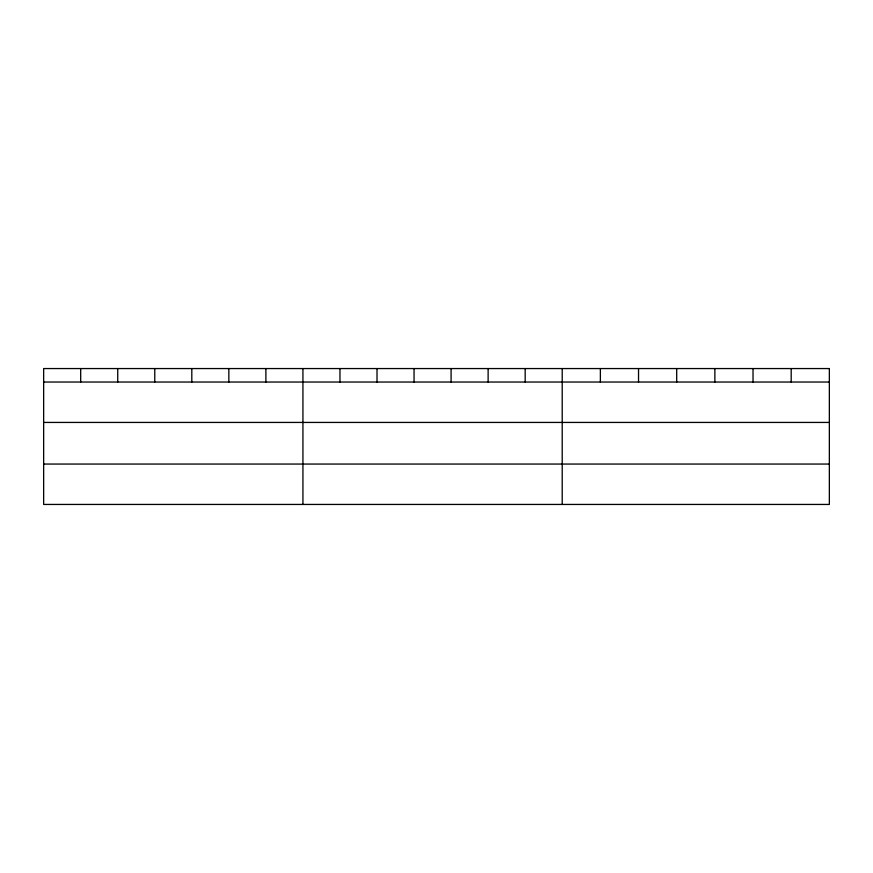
<?xml version="1.0" encoding="UTF-8"?>
<svg xmlns="http://www.w3.org/2000/svg" width="873" height="873" viewBox="0 0 873 873"><rect width="100%" height="100%" fill="white"/><g stroke="black" fill="none" stroke-linecap="round" stroke-linejoin="round"><path stroke-width="1.31" d="M43.65 382.036L829.35 382.036M43.65 422.434L829.35 422.434M43.65 464.054L829.35 464.054M791.189 368.559L791.189 382.036M753.028 368.559L753.028 382.036M714.867 368.559L714.867 382.036M676.695 368.559L676.695 382.036M638.534 368.559L638.534 382.036M600.373 368.559L600.373 382.036M562.212 368.559L562.212 504.441M525.175 368.559L525.175 382.036M488.127 368.559L488.127 382.036M451.09 368.559L451.09 382.036M414.053 368.559L414.053 382.036M377.016 368.559L377.016 382.036M339.968 368.559L339.968 382.036M302.931 368.559L302.931 504.441M265.894 368.559L265.894 382.036M228.846 368.559L228.846 382.036M191.809 368.559L191.809 382.036M154.772 368.559L154.772 382.036M117.735 368.559L117.735 382.036M80.687 368.559L80.687 382.036M829.35 368.559L43.65 368.559L43.65 504.441L829.35 504.441L829.35 368.559"/></g></svg>
